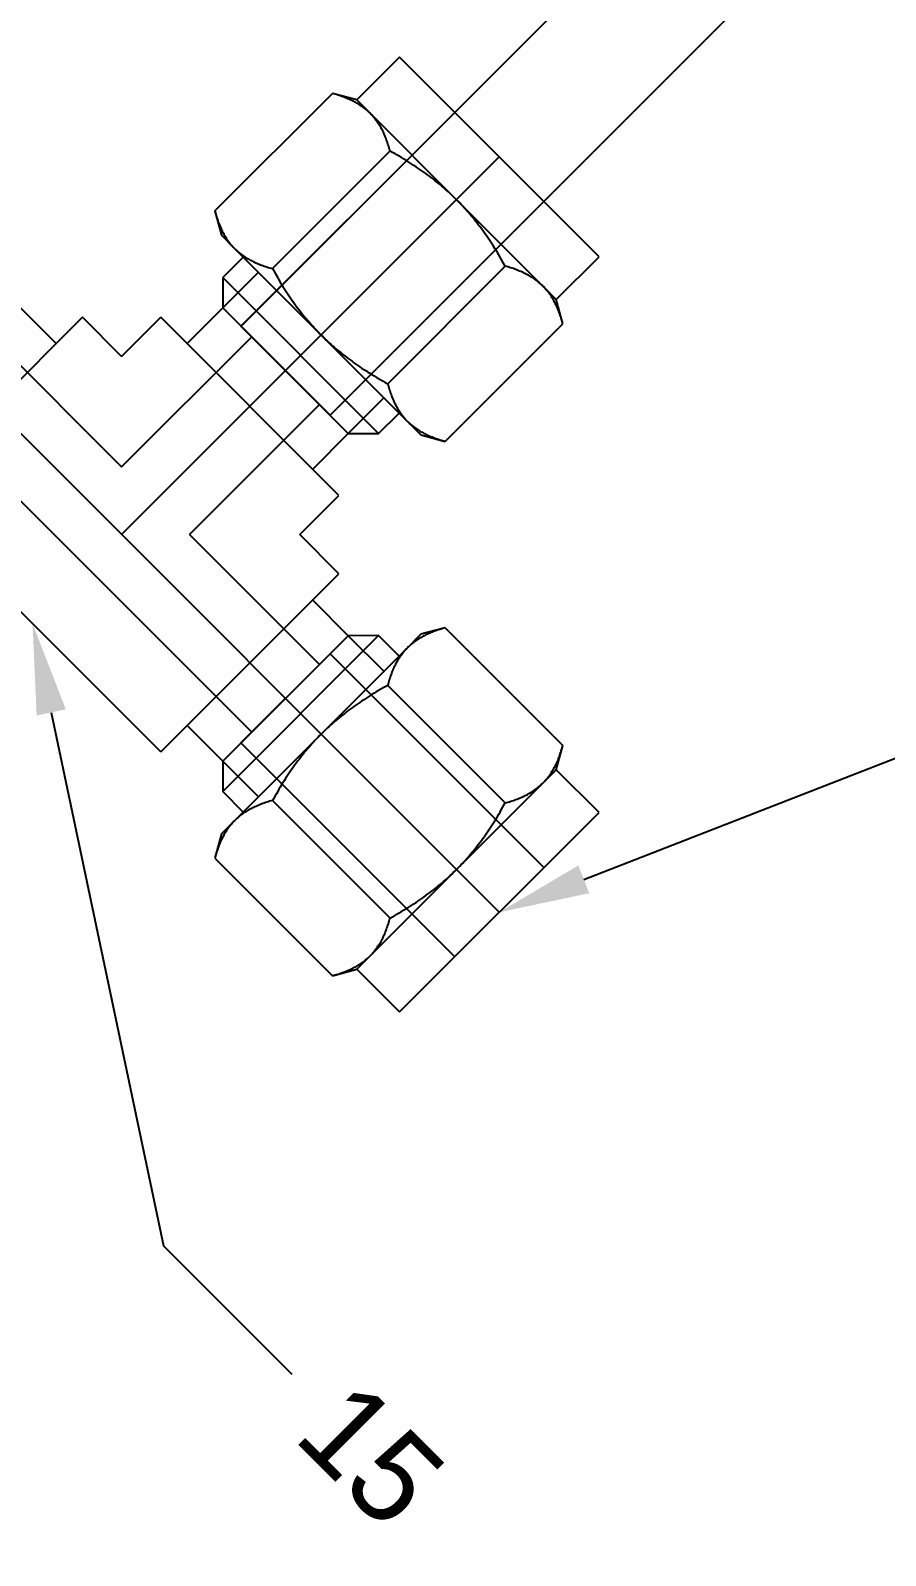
# Model space of a CAD drawing. Header units: inches. Extents: x 5.3 to 31.2, y 3.7 to 34.9.
# Drawn here: x 26.312 to 28.009, y 3.68 to 6.707 of the extents above; entities that cross this region are included whole.
import ezdxf
from ezdxf import colors
from ezdxf.entities.mleader import LeaderData, LeaderLine
from ezdxf.math import Vec2, Vec3

# ---------------------------------------------------------------- set-up
doc = ezdxf.new("R2010")
doc.units = ezdxf.units.IN
doc.header["$MEASUREMENT"] = 0
doc.linetypes.add('CENTER2', pattern=[28.575, 19.05, -3.175, 3.175, -3.175])
doc.linetypes.add('HIDDEN2', pattern=[4.7625, 3.175, -1.5875])
for name, color, linetype in [('.25 tubes', 170, 'Continuous'), ('NOTES', 1, 'Continuous'), ('TRDETAIL2', 7, 'Continuous'), ('TRDETAIL3', 7, 'Continuous'), ('TRMODEL1', 7, 'Continuous'), ('TRMODEL3', 7, 'Continuous')]:
    doc.layers.add(name, color=color, linetype=linetype)

# ---------------------------------------------------------------- blocks, each defined once
blk = doc.blocks.new('SS-400-3')
at = {"layer": 'TRDETAIL2', "color": 6, "linetype": 'HIDDEN2'}
for p, q in [((-1.06, 0.125), (-0.46, 0.125)), ((-0.46, 0.125), (-0.46, -0.125)), ((-0.46, 0.095), (0.46, 0.095)), ((-0.46, -0.095), (-0.095, -0.095)), ((-0.095, -0.46), (-0.095, -0.095)), ((0.095, -0.095), (0.095, -0.46)), ((0.46, -0.095), (0.095, -0.095)), ((-0.46, -0.125), (-1.06, -0.125)), ((-0.125, -1.06), (-0.125, -0.46)), ((-0.125, -0.46), (0.125, -0.46)), ((0.125, -0.46), (0.125, -1.06))]:
    blk.add_line(p, q, dxfattribs=at)
at = {"layer": 'TRDETAIL3', "color": 4, "linetype": 'CENTER2'}
for p, q in [((-1.06, 0), (1.06, 0)), ((0, -1.06), (0, 0))]:
    blk.add_line(p, q, dxfattribs=at)
at = {"layer": 'TRMODEL1', "color": 7, "linetype": 'Continuous'}
for p, q in [((-0.915, 0.3233), (-0.94, 0.28)), ((-0.9253, 0.3035), (-0.9264, 0.3011)), ((-0.9242, 0.3059), (-0.9253, 0.3035)), ((-0.923, 0.3083), (-0.9242, 0.3059)), ((-0.9218, 0.3108), (-0.923, 0.3083)), ((-0.9205, 0.3132), (-0.9218, 0.3108)), ((-0.9192, 0.3157), (-0.9205, 0.3132)), ((-0.9179, 0.3182), (-0.9192, 0.3157)), ((-0.9164, 0.3208), (-0.9179, 0.3182)), ((-0.915, 0.3233), (-0.9164, 0.3208)), ((-0.585, 0.3233), (-0.915, 0.3233)), ((-0.5836, 0.3208), (-0.585, 0.3233)), ((-0.56, 0.28), (-0.585, 0.3233)), ((-0.5821, 0.3182), (-0.5836, 0.3208)), ((-0.5808, 0.3157), (-0.5821, 0.3182)), ((-0.5795, 0.3132), (-0.5808, 0.3157)), ((-0.5782, 0.3108), (-0.5795, 0.3132)), ((-0.577, 0.3083), (-0.5782, 0.3108)), ((-0.5758, 0.3059), (-0.577, 0.3083)), ((-0.5747, 0.3035), (-0.5758, 0.3059)), ((-0.5736, 0.3011), (-0.5747, 0.3035)), ((-1.06, 0.28), (-1.06, -0.28)), ((-0.94, 0.28), (-1.06, 0.28)), ((-0.94, 0.2425), (-0.94, 0.28)), ((-0.9361, 0.2735), (-0.9366, 0.2713)), ((-0.9355, 0.2758), (-0.9361, 0.2735)), ((-0.9349, 0.278), (-0.9355, 0.2758)), ((-0.9342, 0.2803), (-0.9349, 0.278)), ((-0.9335, 0.2826), (-0.9342, 0.2803)), ((-0.9328, 0.2848), (-0.9335, 0.2826)), ((-0.932, 0.2871), (-0.9328, 0.2848)), ((-0.9312, 0.2894), (-0.932, 0.2871)), ((-0.9303, 0.2917), (-0.9312, 0.2894)), ((-0.9294, 0.2941), (-0.9303, 0.2917)), ((-0.9284, 0.2964), (-0.9294, 0.2941)), ((-0.9274, 0.2987), (-0.9284, 0.2964)), ((-0.9264, 0.3011), (-0.9274, 0.2987)), ((-0.5726, 0.2987), (-0.5736, 0.3011)), ((-0.5716, 0.2964), (-0.5726, 0.2987)), ((-0.5706, 0.2941), (-0.5716, 0.2964)), ((-0.5697, 0.2917), (-0.5706, 0.2941)), ((-0.5688, 0.2894), (-0.5697, 0.2917)), ((-0.568, 0.2871), (-0.5688, 0.2894)), ((-0.5672, 0.2848), (-0.568, 0.2871)), ((-0.5665, 0.2826), (-0.5672, 0.2848)), ((-0.5658, 0.2803), (-0.5665, 0.2826)), ((-0.5651, 0.278), (-0.5658, 0.2803)), ((-0.5645, 0.2758), (-0.5651, 0.278)), ((-0.5639, 0.2735), (-0.5645, 0.2758)), ((-0.5634, 0.2713), (-0.5639, 0.2735)), ((-0.56, 0.28), (-0.56, 0.2425)), ((-0.9399, 0.2469), (-0.94, 0.2447)), ((-0.94, 0.2447), (-0.94, 0.2425)), ((-0.94, 0.2425), (-0.94, 0.2403)), ((-0.94, 0), (-0.94, 0.2425)), ((-0.9398, 0.2491), (-0.9399, 0.2469)), ((-0.9397, 0.2514), (-0.9398, 0.2491)), ((-0.9395, 0.2536), (-0.9397, 0.2514)), ((-0.9393, 0.2558), (-0.9395, 0.2536)), ((-0.939, 0.258), (-0.9393, 0.2558)), ((-0.9387, 0.2602), (-0.939, 0.258)), ((-0.9384, 0.2624), (-0.9387, 0.2602)), ((-0.938, 0.2646), (-0.9384, 0.2624)), ((-0.9376, 0.2669), (-0.938, 0.2646)), ((-0.9371, 0.2691), (-0.9376, 0.2669)), ((-0.9366, 0.2713), (-0.9371, 0.2691)), ((-0.5629, 0.2691), (-0.5634, 0.2713)), ((-0.5624, 0.2669), (-0.5629, 0.2691)), ((-0.562, 0.2646), (-0.5624, 0.2669)), ((-0.5616, 0.2624), (-0.562, 0.2646)), ((-0.5613, 0.2602), (-0.5616, 0.2624)), ((-0.561, 0.258), (-0.5613, 0.2602)), ((-0.5607, 0.2558), (-0.561, 0.258)), ((-0.5605, 0.2536), (-0.5607, 0.2558)), ((-0.5603, 0.2514), (-0.5605, 0.2536)), ((-0.5602, 0.2491), (-0.5603, 0.2514)), ((-0.5601, 0.2469), (-0.5602, 0.2491)), ((-0.56, 0.2447), (-0.5601, 0.2469)), ((-0.56, 0.2425), (-0.56, 0.2447)), ((-0.56, 0.2403), (-0.56, 0.2425)), ((-0.56, 0.2425), (-0.56, 0)), ((-0.36, 0.25), (0.36, 0.25)), ((-0.36, 0.25), (-0.36, -0.25)), ((0.36, -0.25), (0.36, 0.25)), ((-0.94, 0.2403), (-0.9399, 0.238)), ((-0.9399, 0.238), (-0.9398, 0.2358)), ((-0.9398, 0.2358), (-0.9397, 0.2336)), ((-0.9397, 0.2336), (-0.9395, 0.2314)), ((-0.9395, 0.2314), (-0.9393, 0.2292)), ((-0.9393, 0.2292), (-0.939, 0.227)), ((-0.939, 0.227), (-0.9387, 0.2248)), ((-0.9387, 0.2248), (-0.9384, 0.2226)), ((-0.9384, 0.2226), (-0.938, 0.2203)), ((-0.938, 0.2203), (-0.9376, 0.2181)), ((-0.9376, 0.2181), (-0.9371, 0.2159)), ((-0.9371, 0.2159), (-0.9366, 0.2137)), ((-0.9366, 0.2137), (-0.9361, 0.2114)), ((-0.5639, 0.2114), (-0.5634, 0.2137)), ((-0.5634, 0.2137), (-0.5629, 0.2159)), ((-0.5629, 0.2159), (-0.5624, 0.2181)), ((-0.5624, 0.2181), (-0.562, 0.2203)), ((-0.562, 0.2203), (-0.5616, 0.2226)), ((-0.5616, 0.2226), (-0.5613, 0.2248)), ((-0.5613, 0.2248), (-0.561, 0.227)), ((-0.561, 0.227), (-0.5607, 0.2292)), ((-0.5607, 0.2292), (-0.5605, 0.2314)), ((-0.5605, 0.2314), (-0.5603, 0.2336)), ((-0.5603, 0.2336), (-0.5602, 0.2358)), ((-0.5602, 0.2358), (-0.5601, 0.238)), ((-0.5601, 0.238), (-0.56, 0.2403)), ((-0.5025, 0.2188), (-0.56, 0.2188)), ((-0.5025, 0.2188), (-0.5025, -0.2188)), ((-0.46, 0.1762), (-0.5025, 0.2188)), ((-0.9361, 0.2114), (-0.9355, 0.2092)), ((-0.9355, 0.2092), (-0.9349, 0.2069)), ((-0.9349, 0.2069), (-0.9342, 0.2047)), ((-0.9342, 0.2047), (-0.9335, 0.2024)), ((-0.9335, 0.2024), (-0.9328, 0.2001)), ((-0.9328, 0.2001), (-0.932, 0.1979)), ((-0.932, 0.1979), (-0.9312, 0.1956)), ((-0.9312, 0.1956), (-0.9303, 0.1932)), ((-0.9303, 0.1932), (-0.9294, 0.1909)), ((-0.9294, 0.1909), (-0.9284, 0.1886)), ((-0.9284, 0.1886), (-0.9274, 0.1862)), ((-0.9274, 0.1862), (-0.9264, 0.1839)), ((-0.9264, 0.1839), (-0.9253, 0.1815)), ((-0.5747, 0.1815), (-0.5736, 0.1839)), ((-0.5736, 0.1839), (-0.5726, 0.1862)), ((-0.5726, 0.1862), (-0.5716, 0.1886)), ((-0.5716, 0.1886), (-0.5706, 0.1909)), ((-0.5706, 0.1909), (-0.5697, 0.1932)), ((-0.5697, 0.1932), (-0.5688, 0.1956)), ((-0.5688, 0.1956), (-0.568, 0.1979)), ((-0.568, 0.1979), (-0.5672, 0.2001)), ((-0.5672, 0.2001), (-0.5665, 0.2024)), ((-0.5665, 0.2024), (-0.5658, 0.2047)), ((-0.5658, 0.2047), (-0.5651, 0.2069)), ((-0.5651, 0.2069), (-0.5645, 0.2092)), ((-0.5645, 0.2092), (-0.5639, 0.2114)), ((-0.9253, 0.1815), (-0.9242, 0.1791)), ((-0.9242, 0.1791), (-0.923, 0.1766)), ((-0.923, 0.1766), (-0.9218, 0.1742)), ((-0.9218, 0.1742), (-0.9205, 0.1717)), ((-0.9205, 0.1717), (-0.9192, 0.1693)), ((-0.9192, 0.1693), (-0.9179, 0.1667)), ((-0.9179, 0.1515), (-0.9192, 0.1465)), ((-0.9179, 0.1667), (-0.9164, 0.1642)), ((-0.9164, 0.1565), (-0.9179, 0.1515)), ((-0.9164, 0.1642), (-0.915, 0.1617)), ((-0.915, 0.1617), (-0.9164, 0.1565)), ((-0.585, 0.1617), (-0.915, 0.1617)), ((-0.585, 0.1617), (-0.5836, 0.1642)), ((-0.5836, 0.1565), (-0.585, 0.1617)), ((-0.5836, 0.1642), (-0.5821, 0.1667)), ((-0.5821, 0.1515), (-0.5836, 0.1565)), ((-0.5821, 0.1667), (-0.5808, 0.1693)), ((-0.5808, 0.1465), (-0.5821, 0.1515)), ((-0.5808, 0.1693), (-0.5795, 0.1717)), ((-0.5795, 0.1717), (-0.5782, 0.1742)), ((-0.5782, 0.1742), (-0.577, 0.1766)), ((-0.577, 0.1766), (-0.5758, 0.1791)), ((-0.5758, 0.1791), (-0.5747, 0.1815)), ((-0.46, 0.1762), (-0.46, -0.1762)), ((-0.36, 0.1762), (-0.46, 0.1762)), ((-0.9253, 0.122), (-0.9264, 0.1173)), ((-0.9242, 0.1268), (-0.9253, 0.122)), ((-0.923, 0.1317), (-0.9242, 0.1268)), ((-0.9218, 0.1366), (-0.923, 0.1317)), ((-0.9205, 0.1415), (-0.9218, 0.1366)), ((-0.9192, 0.1465), (-0.9205, 0.1415)), ((-0.5795, 0.1415), (-0.5808, 0.1465)), ((-0.5782, 0.1366), (-0.5795, 0.1415)), ((-0.577, 0.1317), (-0.5782, 0.1366)), ((-0.5758, 0.1268), (-0.577, 0.1317)), ((-0.5747, 0.122), (-0.5758, 0.1268)), ((-0.5736, 0.1173), (-0.5747, 0.122)), ((-0.9312, 0.0939), (-0.932, 0.0893)), ((-0.9303, 0.0985), (-0.9312, 0.0939)), ((-0.9294, 0.1031), (-0.9303, 0.0985)), ((-0.9284, 0.1078), (-0.9294, 0.1031)), ((-0.9274, 0.1125), (-0.9284, 0.1078)), ((-0.9264, 0.1173), (-0.9274, 0.1125)), ((-0.5726, 0.1125), (-0.5736, 0.1173)), ((-0.5716, 0.1078), (-0.5726, 0.1125)), ((-0.5706, 0.1031), (-0.5716, 0.1078)), ((-0.5697, 0.0985), (-0.5706, 0.1031)), ((-0.5688, 0.0939), (-0.5697, 0.0985)), ((-0.568, 0.0893), (-0.5688, 0.0939)), ((-0.9361, 0.0621), (-0.9366, 0.0576)), ((-0.9355, 0.0666), (-0.9361, 0.0621)), ((-0.9349, 0.0711), (-0.9355, 0.0666)), ((-0.9342, 0.0756), (-0.9349, 0.0711)), ((-0.9335, 0.0801), (-0.9342, 0.0756)), ((-0.9328, 0.0847), (-0.9335, 0.0801)), ((-0.932, 0.0893), (-0.9328, 0.0847)), ((-0.5672, 0.0847), (-0.568, 0.0893)), ((-0.5665, 0.0801), (-0.5672, 0.0847)), ((-0.5658, 0.0756), (-0.5665, 0.0801)), ((-0.5651, 0.0711), (-0.5658, 0.0756)), ((-0.5645, 0.0666), (-0.5651, 0.0711)), ((-0.5639, 0.0621), (-0.5645, 0.0666)), ((-0.5634, 0.0576), (-0.5639, 0.0621)), ((-0.939, 0.031), (-0.9393, 0.0266)), ((-0.9387, 0.0354), (-0.939, 0.031)), ((-0.9384, 0.0399), (-0.9387, 0.0354)), ((-0.938, 0.0443), (-0.9384, 0.0399)), ((-0.9376, 0.0487), (-0.938, 0.0443)), ((-0.9371, 0.0532), (-0.9376, 0.0487)), ((-0.9366, 0.0576), (-0.9371, 0.0532)), ((-0.5629, 0.0532), (-0.5634, 0.0576)), ((-0.5624, 0.0487), (-0.5629, 0.0532)), ((-0.562, 0.0443), (-0.5624, 0.0487)), ((-0.5616, 0.0399), (-0.562, 0.0443)), ((-0.5613, 0.0354), (-0.5616, 0.0399)), ((-0.561, 0.031), (-0.5613, 0.0354)), ((-0.5607, 0.0266), (-0.561, 0.031)), ((-0.9399, 0.0089), (-0.94, 0.0044)), ((-0.94, 0.0044), (-0.94, 0)), ((-0.94, 0), (-0.94, -0.0044)), ((-0.9398, 0.0133), (-0.9399, 0.0089)), ((-0.9397, 0.0177), (-0.9398, 0.0133)), ((-0.9395, 0.0222), (-0.9397, 0.0177)), ((-0.9393, 0.0266), (-0.9395, 0.0222)), ((-0.5605, 0.0222), (-0.5607, 0.0266)), ((-0.5603, 0.0177), (-0.5605, 0.0222)), ((-0.5602, 0.0133), (-0.5603, 0.0177)), ((-0.5601, 0.0089), (-0.5602, 0.0133)), ((-0.56, 0.0044), (-0.5601, 0.0089)), ((-0.56, 0), (-0.56, 0.0044)), ((-0.56, 0), (-0.56, -0.2425)), ((-0.94, -0.2425), (-0.94, 0)), ((-0.94, -0.0044), (-0.9399, -0.0089)), ((-0.9399, -0.0089), (-0.9398, -0.0133)), ((-0.9398, -0.0133), (-0.9397, -0.0177)), ((-0.9397, -0.0177), (-0.9395, -0.0222)), ((-0.9395, -0.0222), (-0.9393, -0.0266)), ((-0.9393, -0.0266), (-0.939, -0.031)), ((-0.561, -0.031), (-0.5607, -0.0266)), ((-0.5607, -0.0266), (-0.5605, -0.0222)), ((-0.5605, -0.0222), (-0.5603, -0.0177)), ((-0.5603, -0.0177), (-0.5602, -0.0133)), ((-0.5602, -0.0133), (-0.5601, -0.0089)), ((-0.5601, -0.0089), (-0.56, -0.0044)), ((-0.56, -0.0044), (-0.56, 0)), ((-0.939, -0.031), (-0.9387, -0.0354)), ((-0.9387, -0.0354), (-0.9384, -0.0399)), ((-0.9384, -0.0399), (-0.938, -0.0443)), ((-0.938, -0.0443), (-0.9376, -0.0487)), ((-0.9376, -0.0487), (-0.9371, -0.0532)), ((-0.9371, -0.0532), (-0.9366, -0.0576)), ((-0.9366, -0.0576), (-0.9361, -0.0621)), ((-0.5639, -0.0621), (-0.5634, -0.0576)), ((-0.5634, -0.0576), (-0.5629, -0.0532)), ((-0.5629, -0.0532), (-0.5624, -0.0487)), ((-0.5624, -0.0487), (-0.562, -0.0443)), ((-0.562, -0.0443), (-0.5616, -0.0399)), ((-0.5616, -0.0399), (-0.5613, -0.0354)), ((-0.5613, -0.0354), (-0.561, -0.031)), ((-0.9361, -0.0621), (-0.9355, -0.0666)), ((-0.9355, -0.0666), (-0.9349, -0.0711)), ((-0.9349, -0.0711), (-0.9342, -0.0756)), ((-0.9342, -0.0756), (-0.9335, -0.0801)), ((-0.9335, -0.0801), (-0.9328, -0.0847)), ((-0.9328, -0.0847), (-0.932, -0.0893)), ((-0.932, -0.0893), (-0.9312, -0.0939)), ((-0.5688, -0.0939), (-0.568, -0.0893)), ((-0.568, -0.0893), (-0.5672, -0.0847)), ((-0.5672, -0.0847), (-0.5665, -0.0801)), ((-0.5665, -0.0801), (-0.5658, -0.0756)), ((-0.5658, -0.0756), (-0.5651, -0.0711)), ((-0.5651, -0.0711), (-0.5645, -0.0666)), ((-0.5645, -0.0666), (-0.5639, -0.0621)), ((-0.9312, -0.0939), (-0.9303, -0.0985)), ((-0.9303, -0.0985), (-0.9294, -0.1031)), ((-0.9294, -0.1031), (-0.9284, -0.1078)), ((-0.9284, -0.1078), (-0.9274, -0.1125)), ((-0.9274, -0.1125), (-0.9264, -0.1173)), ((-0.9264, -0.1173), (-0.9253, -0.122)), ((-0.5747, -0.122), (-0.5736, -0.1173)), ((-0.5736, -0.1173), (-0.5726, -0.1125)), ((-0.5726, -0.1125), (-0.5716, -0.1078)), ((-0.5716, -0.1078), (-0.5706, -0.1031)), ((-0.5706, -0.1031), (-0.5697, -0.0985)), ((-0.5697, -0.0985), (-0.5688, -0.0939)), ((-0.9253, -0.122), (-0.9242, -0.1268)), ((-0.9242, -0.1268), (-0.923, -0.1317)), ((-0.923, -0.1317), (-0.9218, -0.1366)), ((-0.9218, -0.1366), (-0.9205, -0.1415)), ((-0.9205, -0.1415), (-0.9192, -0.1465)), ((-0.9192, -0.1465), (-0.9179, -0.1515)), ((-0.5821, -0.1515), (-0.5808, -0.1465)), ((-0.5808, -0.1465), (-0.5795, -0.1415)), ((-0.5795, -0.1415), (-0.5782, -0.1366)), ((-0.5782, -0.1366), (-0.577, -0.1317)), ((-0.577, -0.1317), (-0.5758, -0.1268)), ((-0.5758, -0.1268), (-0.5747, -0.122)), ((-0.9253, -0.1815), (-0.9264, -0.1839)), ((-0.9242, -0.1791), (-0.9253, -0.1815)), ((-0.923, -0.1766), (-0.9242, -0.1791)), ((-0.9218, -0.1742), (-0.923, -0.1766)), ((-0.9205, -0.1717), (-0.9218, -0.1742)), ((-0.9192, -0.1693), (-0.9205, -0.1717)), ((-0.9179, -0.1667), (-0.9192, -0.1693)), ((-0.9179, -0.1515), (-0.9164, -0.1565)), ((-0.9164, -0.1642), (-0.9179, -0.1667)), ((-0.9164, -0.1565), (-0.915, -0.1617)), ((-0.915, -0.1617), (-0.9164, -0.1642)), ((-0.585, -0.1617), (-0.915, -0.1617)), ((-0.585, -0.1617), (-0.5836, -0.1565)), ((-0.5836, -0.1642), (-0.585, -0.1617)), ((-0.5836, -0.1565), (-0.5821, -0.1515)), ((-0.5821, -0.1667), (-0.5836, -0.1642)), ((-0.5808, -0.1693), (-0.5821, -0.1667)), ((-0.5795, -0.1717), (-0.5808, -0.1693)), ((-0.5782, -0.1742), (-0.5795, -0.1717)), ((-0.577, -0.1766), (-0.5782, -0.1742)), ((-0.5758, -0.1791), (-0.577, -0.1766)), ((-0.5747, -0.1815), (-0.5758, -0.1791)), ((-0.5736, -0.1839), (-0.5747, -0.1815)), ((-0.5025, -0.2188), (-0.46, -0.1762)), ((-0.46, -0.1762), (-0.36, -0.1762)), ((0.36, -0.1762), (0.46, -0.1762)), ((-0.9361, -0.2114), (-0.9366, -0.2137)), ((-0.9355, -0.2092), (-0.9361, -0.2114)), ((-0.9349, -0.2069), (-0.9355, -0.2092)), ((-0.9342, -0.2047), (-0.9349, -0.2069)), ((-0.9335, -0.2024), (-0.9342, -0.2047)), ((-0.9328, -0.2001), (-0.9335, -0.2024)), ((-0.932, -0.1979), (-0.9328, -0.2001)), ((-0.9312, -0.1956), (-0.932, -0.1979)), ((-0.9303, -0.1932), (-0.9312, -0.1956)), ((-0.9294, -0.1909), (-0.9303, -0.1932)), ((-0.9284, -0.1886), (-0.9294, -0.1909)), ((-0.9274, -0.1862), (-0.9284, -0.1886)), ((-0.9264, -0.1839), (-0.9274, -0.1862)), ((-0.5726, -0.1862), (-0.5736, -0.1839)), ((-0.5716, -0.1886), (-0.5726, -0.1862)), ((-0.5706, -0.1909), (-0.5716, -0.1886)), ((-0.5697, -0.1932), (-0.5706, -0.1909)), ((-0.5688, -0.1956), (-0.5697, -0.1932)), ((-0.568, -0.1979), (-0.5688, -0.1956)), ((-0.5672, -0.2001), (-0.568, -0.1979)), ((-0.5665, -0.2024), (-0.5672, -0.2001)), ((-0.5658, -0.2047), (-0.5665, -0.2024)), ((-0.5651, -0.2069), (-0.5658, -0.2047)), ((-0.5645, -0.2092), (-0.5651, -0.2069)), ((-0.5639, -0.2114), (-0.5645, -0.2092)), ((-0.5634, -0.2137), (-0.5639, -0.2114)), ((-0.9399, -0.238), (-0.94, -0.2403)), ((-0.94, -0.2403), (-0.94, -0.2425)), ((-0.9398, -0.2358), (-0.9399, -0.238)), ((-0.9397, -0.2336), (-0.9398, -0.2358)), ((-0.9395, -0.2314), (-0.9397, -0.2336)), ((-0.9393, -0.2292), (-0.9395, -0.2314)), ((-0.939, -0.227), (-0.9393, -0.2292)), ((-0.9387, -0.2248), (-0.939, -0.227)), ((-0.9384, -0.2226), (-0.9387, -0.2248)), ((-0.938, -0.2203), (-0.9384, -0.2226)), ((-0.9376, -0.2181), (-0.938, -0.2203)), ((-0.9371, -0.2159), (-0.9376, -0.2181)), ((-0.9366, -0.2137), (-0.9371, -0.2159)), ((-0.5629, -0.2159), (-0.5634, -0.2137)), ((-0.5624, -0.2181), (-0.5629, -0.2159)), ((-0.562, -0.2203), (-0.5624, -0.2181)), ((-0.5616, -0.2226), (-0.562, -0.2203)), ((-0.5613, -0.2248), (-0.5616, -0.2226)), ((-0.561, -0.227), (-0.5613, -0.2248)), ((-0.5607, -0.2292), (-0.561, -0.227)), ((-0.5605, -0.2314), (-0.5607, -0.2292)), ((-0.5603, -0.2336), (-0.5605, -0.2314)), ((-0.5602, -0.2358), (-0.5603, -0.2336)), ((-0.5601, -0.238), (-0.5602, -0.2358)), ((-0.56, -0.2403), (-0.5601, -0.238)), ((-0.56, -0.2188), (-0.5025, -0.2188)), ((-0.56, -0.2425), (-0.56, -0.2403)), ((-0.94, -0.2425), (-0.94, -0.2447)), ((-0.94, -0.28), (-0.94, -0.2425)), ((-0.94, -0.2447), (-0.9399, -0.2469)), ((-0.9399, -0.2469), (-0.9398, -0.2491)), ((-0.9398, -0.2491), (-0.9397, -0.2514)), ((-0.9397, -0.2514), (-0.9395, -0.2536)), ((-0.9395, -0.2536), (-0.9393, -0.2558)), ((-0.9393, -0.2558), (-0.939, -0.258)), ((-0.939, -0.258), (-0.9387, -0.2602)), ((-0.9387, -0.2602), (-0.9384, -0.2624)), ((-0.9384, -0.2624), (-0.938, -0.2646)), ((-0.938, -0.2646), (-0.9376, -0.2669)), ((-0.9376, -0.2669), (-0.9371, -0.2691)), ((-0.9371, -0.2691), (-0.9366, -0.2713)), ((-0.9366, -0.2713), (-0.9361, -0.2735)), ((-0.5639, -0.2735), (-0.5634, -0.2713)), ((-0.5634, -0.2713), (-0.5629, -0.2691)), ((-0.5629, -0.2691), (-0.5624, -0.2669)), ((-0.5624, -0.2669), (-0.562, -0.2646)), ((-0.562, -0.2646), (-0.5616, -0.2624)), ((-0.5616, -0.2624), (-0.5613, -0.2602)), ((-0.5613, -0.2602), (-0.561, -0.258)), ((-0.561, -0.258), (-0.5607, -0.2558)), ((-0.5607, -0.2558), (-0.5605, -0.2536)), ((-0.5605, -0.2536), (-0.5603, -0.2514)), ((-0.5603, -0.2514), (-0.5602, -0.2491)), ((-0.5602, -0.2491), (-0.5601, -0.2469)), ((-0.5601, -0.2469), (-0.56, -0.2447)), ((-0.56, -0.2447), (-0.56, -0.2425)), ((-0.56, -0.2425), (-0.56, -0.28)), ((-0.36, -0.25), (-0.25, -0.25)), ((-0.25, -0.25), (-0.25, -0.36)), ((0.25, -0.25), (0.25, -0.36)), ((0.25, -0.25), (0.36, -0.25)), ((-1.06, -0.28), (-0.94, -0.28)), ((-0.94, -0.28), (-0.915, -0.3233)), ((-0.9361, -0.2735), (-0.9355, -0.2758)), ((-0.9355, -0.2758), (-0.9349, -0.278)), ((-0.9349, -0.278), (-0.9342, -0.2803)), ((-0.9342, -0.2803), (-0.9335, -0.2826)), ((-0.9335, -0.2826), (-0.9328, -0.2848)), ((-0.9328, -0.2848), (-0.932, -0.2871)), ((-0.932, -0.2871), (-0.9312, -0.2894)), ((-0.9312, -0.2894), (-0.9303, -0.2917)), ((-0.9303, -0.2917), (-0.9294, -0.2941)), ((-0.9294, -0.2941), (-0.9284, -0.2964)), ((-0.9284, -0.2964), (-0.9274, -0.2987)), ((-0.9274, -0.2987), (-0.9264, -0.3011)), ((-0.9264, -0.3011), (-0.9253, -0.3035)), ((-0.585, -0.3233), (-0.56, -0.28)), ((-0.5747, -0.3035), (-0.5736, -0.3011)), ((-0.5736, -0.3011), (-0.5726, -0.2987)), ((-0.5726, -0.2987), (-0.5716, -0.2964)), ((-0.5716, -0.2964), (-0.5706, -0.2941)), ((-0.5706, -0.2941), (-0.5697, -0.2917)), ((-0.5697, -0.2917), (-0.5688, -0.2894)), ((-0.5688, -0.2894), (-0.568, -0.2871)), ((-0.568, -0.2871), (-0.5672, -0.2848)), ((-0.5672, -0.2848), (-0.5665, -0.2826)), ((-0.5665, -0.2826), (-0.5658, -0.2803)), ((-0.5658, -0.2803), (-0.5651, -0.278)), ((-0.5651, -0.278), (-0.5645, -0.2758)), ((-0.5645, -0.2758), (-0.5639, -0.2735)), ((-0.9253, -0.3035), (-0.9242, -0.3059)), ((-0.9242, -0.3059), (-0.923, -0.3083)), ((-0.923, -0.3083), (-0.9218, -0.3108)), ((-0.9218, -0.3108), (-0.9205, -0.3132)), ((-0.9205, -0.3132), (-0.9192, -0.3157)), ((-0.9192, -0.3157), (-0.9179, -0.3182)), ((-0.9179, -0.3182), (-0.9164, -0.3208)), ((-0.9164, -0.3208), (-0.915, -0.3233)), ((-0.585, -0.3233), (-0.915, -0.3233)), ((-0.585, -0.3233), (-0.5836, -0.3208)), ((-0.5836, -0.3208), (-0.5821, -0.3182)), ((-0.5821, -0.3182), (-0.5808, -0.3157)), ((-0.5808, -0.3157), (-0.5795, -0.3132)), ((-0.5795, -0.3132), (-0.5782, -0.3108)), ((-0.5782, -0.3108), (-0.577, -0.3083)), ((-0.577, -0.3083), (-0.5758, -0.3059)), ((-0.5758, -0.3059), (-0.5747, -0.3035)), ((-0.25, -0.36), (0.25, -0.36)), ((-0.1762, -0.36), (-0.1762, -0.46)), ((0.1762, -0.46), (0.1762, -0.36)), ((-0.1762, -0.46), (-0.2188, -0.5025)), ((-0.1762, -0.46), (0.1762, -0.46)), ((0.2188, -0.5025), (0.1762, -0.46)), ((-0.2188, -0.5025), (0.2188, -0.5025)), ((-0.2188, -0.5025), (-0.2188, -0.56)), ((0.2188, -0.56), (0.2188, -0.5025)), ((-0.28, -0.56), (-0.3233, -0.585)), ((-0.3035, -0.5747), (-0.3059, -0.5758)), ((-0.3011, -0.5736), (-0.3035, -0.5747)), ((-0.2987, -0.5726), (-0.3011, -0.5736)), ((-0.2964, -0.5716), (-0.2987, -0.5726)), ((-0.2941, -0.5706), (-0.2964, -0.5716)), ((-0.2917, -0.5697), (-0.2941, -0.5706)), ((-0.2894, -0.5688), (-0.2917, -0.5697)), ((-0.2871, -0.568), (-0.2894, -0.5688)), ((-0.2848, -0.5672), (-0.2871, -0.568)), ((-0.2826, -0.5665), (-0.2848, -0.5672)), ((-0.2803, -0.5658), (-0.2826, -0.5665)), ((-0.278, -0.5651), (-0.2803, -0.5658)), ((-0.28, -0.56), (-0.2425, -0.56)), ((-0.2758, -0.5645), (-0.278, -0.5651)), ((-0.2735, -0.5639), (-0.2758, -0.5645)), ((-0.2713, -0.5634), (-0.2735, -0.5639)), ((-0.2691, -0.5629), (-0.2713, -0.5634)), ((-0.2669, -0.5624), (-0.2691, -0.5629)), ((-0.2646, -0.562), (-0.2669, -0.5624)), ((-0.2624, -0.5616), (-0.2646, -0.562)), ((-0.2602, -0.5613), (-0.2624, -0.5616)), ((-0.258, -0.561), (-0.2602, -0.5613)), ((-0.2558, -0.5607), (-0.258, -0.561)), ((-0.2536, -0.5605), (-0.2558, -0.5607)), ((-0.2514, -0.5603), (-0.2536, -0.5605)), ((-0.2491, -0.5602), (-0.2514, -0.5603)), ((-0.2469, -0.5601), (-0.2491, -0.5602)), ((-0.2447, -0.56), (-0.2469, -0.5601)), ((-0.2425, -0.56), (-0.2447, -0.56)), ((-0.2403, -0.56), (-0.2425, -0.56)), ((-0.2425, -0.56), (0, -0.56)), ((-0.238, -0.5601), (-0.2403, -0.56)), ((-0.2358, -0.5602), (-0.238, -0.5601)), ((-0.2336, -0.5603), (-0.2358, -0.5602)), ((-0.2314, -0.5605), (-0.2336, -0.5603)), ((-0.2292, -0.5607), (-0.2314, -0.5605)), ((-0.227, -0.561), (-0.2292, -0.5607)), ((-0.2248, -0.5613), (-0.227, -0.561)), ((-0.2226, -0.5616), (-0.2248, -0.5613)), ((-0.2203, -0.562), (-0.2226, -0.5616)), ((-0.2181, -0.5624), (-0.2203, -0.562)), ((-0.2159, -0.5629), (-0.2181, -0.5624)), ((-0.2137, -0.5634), (-0.2159, -0.5629)), ((-0.2114, -0.5639), (-0.2137, -0.5634)), ((-0.2092, -0.5645), (-0.2114, -0.5639)), ((-0.2069, -0.5651), (-0.2092, -0.5645)), ((-0.2047, -0.5658), (-0.2069, -0.5651)), ((-0.2024, -0.5665), (-0.2047, -0.5658)), ((-0.2001, -0.5672), (-0.2024, -0.5665)), ((-0.1979, -0.568), (-0.2001, -0.5672)), ((-0.1956, -0.5688), (-0.1979, -0.568)), ((-0.1932, -0.5697), (-0.1956, -0.5688)), ((-0.1909, -0.5706), (-0.1932, -0.5697)), ((-0.1886, -0.5716), (-0.1909, -0.5706)), ((-0.1862, -0.5726), (-0.1886, -0.5716)), ((-0.1839, -0.5736), (-0.1862, -0.5726)), ((-0.1815, -0.5747), (-0.1839, -0.5736)), ((-0.1791, -0.5758), (-0.1815, -0.5747)), ((-0.122, -0.5747), (-0.1268, -0.5758)), ((-0.1173, -0.5736), (-0.122, -0.5747)), ((-0.1125, -0.5726), (-0.1173, -0.5736)), ((-0.1078, -0.5716), (-0.1125, -0.5726)), ((-0.1031, -0.5706), (-0.1078, -0.5716)), ((-0.0985, -0.5697), (-0.1031, -0.5706)), ((-0.0939, -0.5688), (-0.0985, -0.5697)), ((-0.0893, -0.568), (-0.0939, -0.5688)), ((-0.0847, -0.5672), (-0.0893, -0.568)), ((-0.0801, -0.5665), (-0.0847, -0.5672)), ((-0.0756, -0.5658), (-0.0801, -0.5665)), ((-0.0711, -0.5651), (-0.0756, -0.5658)), ((-0.0666, -0.5645), (-0.0711, -0.5651)), ((-0.0621, -0.5639), (-0.0666, -0.5645)), ((-0.0576, -0.5634), (-0.0621, -0.5639)), ((-0.0532, -0.5629), (-0.0576, -0.5634)), ((-0.0487, -0.5624), (-0.0532, -0.5629)), ((-0.0443, -0.562), (-0.0487, -0.5624)), ((-0.0399, -0.5616), (-0.0443, -0.562)), ((-0.0354, -0.5613), (-0.0399, -0.5616)), ((-0.031, -0.561), (-0.0354, -0.5613)), ((-0.0266, -0.5607), (-0.031, -0.561)), ((-0.0222, -0.5605), (-0.0266, -0.5607)), ((-0.0177, -0.5603), (-0.0222, -0.5605)), ((-0.0133, -0.5602), (-0.0177, -0.5603)), ((-0.0089, -0.5601), (-0.0133, -0.5602)), ((-0.0044, -0.56), (-0.0089, -0.5601)), ((0, -0.56), (-0.0044, -0.56)), ((0, -0.56), (0.2425, -0.56)), ((0.0044, -0.56), (0, -0.56)), ((0.0089, -0.5601), (0.0044, -0.56)), ((0.0133, -0.5602), (0.0089, -0.5601)), ((0.0177, -0.5603), (0.0133, -0.5602)), ((0.0222, -0.5605), (0.0177, -0.5603)), ((0.0266, -0.5607), (0.0222, -0.5605)), ((0.031, -0.561), (0.0266, -0.5607)), ((0.0354, -0.5613), (0.031, -0.561)), ((0.0399, -0.5616), (0.0354, -0.5613)), ((0.0443, -0.562), (0.0399, -0.5616)), ((0.0487, -0.5624), (0.0443, -0.562)), ((0.0532, -0.5629), (0.0487, -0.5624)), ((0.0576, -0.5634), (0.0532, -0.5629)), ((0.0621, -0.5639), (0.0576, -0.5634)), ((0.0666, -0.5645), (0.0621, -0.5639)), ((0.0711, -0.5651), (0.0666, -0.5645)), ((0.0756, -0.5658), (0.0711, -0.5651)), ((0.0801, -0.5665), (0.0756, -0.5658)), ((0.0847, -0.5672), (0.0801, -0.5665)), ((0.0893, -0.568), (0.0847, -0.5672)), ((0.0939, -0.5688), (0.0893, -0.568)), ((0.0985, -0.5697), (0.0939, -0.5688)), ((0.1031, -0.5706), (0.0985, -0.5697)), ((0.1078, -0.5716), (0.1031, -0.5706)), ((0.1125, -0.5726), (0.1078, -0.5716)), ((0.1173, -0.5736), (0.1125, -0.5726)), ((0.122, -0.5747), (0.1173, -0.5736)), ((0.1268, -0.5758), (0.122, -0.5747)), ((0.1815, -0.5747), (0.1791, -0.5758)), ((0.1839, -0.5736), (0.1815, -0.5747)), ((0.1862, -0.5726), (0.1839, -0.5736)), ((0.1886, -0.5716), (0.1862, -0.5726)), ((0.1909, -0.5706), (0.1886, -0.5716)), ((0.1932, -0.5697), (0.1909, -0.5706)), ((0.1956, -0.5688), (0.1932, -0.5697)), ((0.1979, -0.568), (0.1956, -0.5688)), ((0.2001, -0.5672), (0.1979, -0.568)), ((0.2024, -0.5665), (0.2001, -0.5672)), ((0.2047, -0.5658), (0.2024, -0.5665)), ((0.2069, -0.5651), (0.2047, -0.5658)), ((0.2092, -0.5645), (0.2069, -0.5651)), ((0.2114, -0.5639), (0.2092, -0.5645)), ((0.2137, -0.5634), (0.2114, -0.5639)), ((0.2159, -0.5629), (0.2137, -0.5634)), ((0.2181, -0.5624), (0.2159, -0.5629)), ((0.2203, -0.562), (0.2181, -0.5624)), ((0.2226, -0.5616), (0.2203, -0.562)), ((0.2248, -0.5613), (0.2226, -0.5616)), ((0.227, -0.561), (0.2248, -0.5613)), ((0.2292, -0.5607), (0.227, -0.561)), ((0.2314, -0.5605), (0.2292, -0.5607)), ((0.2336, -0.5603), (0.2314, -0.5605)), ((0.2358, -0.5602), (0.2336, -0.5603)), ((0.238, -0.5601), (0.2358, -0.5602)), ((0.2403, -0.56), (0.238, -0.5601)), ((0.2425, -0.56), (0.2403, -0.56)), ((0.2447, -0.56), (0.2425, -0.56)), ((0.2425, -0.56), (0.28, -0.56)), ((0.2469, -0.5601), (0.2447, -0.56)), ((0.2491, -0.5602), (0.2469, -0.5601)), ((0.2514, -0.5603), (0.2491, -0.5602)), ((0.2536, -0.5605), (0.2514, -0.5603)), ((0.2558, -0.5607), (0.2536, -0.5605)), ((0.258, -0.561), (0.2558, -0.5607)), ((0.2602, -0.5613), (0.258, -0.561)), ((0.2624, -0.5616), (0.2602, -0.5613)), ((0.2646, -0.562), (0.2624, -0.5616)), ((0.2669, -0.5624), (0.2646, -0.562)), ((0.2691, -0.5629), (0.2669, -0.5624)), ((0.2713, -0.5634), (0.2691, -0.5629)), ((0.2735, -0.5639), (0.2713, -0.5634)), ((0.2758, -0.5645), (0.2735, -0.5639)), ((0.278, -0.5651), (0.2758, -0.5645)), ((0.2803, -0.5658), (0.278, -0.5651)), ((0.3233, -0.585), (0.28, -0.56)), ((0.2826, -0.5665), (0.2803, -0.5658)), ((0.2848, -0.5672), (0.2826, -0.5665)), ((0.2871, -0.568), (0.2848, -0.5672)), ((0.2894, -0.5688), (0.2871, -0.568)), ((0.2917, -0.5697), (0.2894, -0.5688)), ((0.2941, -0.5706), (0.2917, -0.5697)), ((0.2964, -0.5716), (0.2941, -0.5706)), ((0.2987, -0.5726), (0.2964, -0.5716)), ((0.3011, -0.5736), (0.2987, -0.5726)), ((0.3035, -0.5747), (0.3011, -0.5736)), ((0.3059, -0.5758), (0.3035, -0.5747)), ((-0.3208, -0.5836), (-0.3233, -0.585)), ((-0.3233, -0.585), (-0.3233, -0.915)), ((-0.3182, -0.5821), (-0.3208, -0.5836)), ((-0.3157, -0.5808), (-0.3182, -0.5821)), ((-0.3132, -0.5795), (-0.3157, -0.5808)), ((-0.3108, -0.5782), (-0.3132, -0.5795)), ((-0.3083, -0.577), (-0.3108, -0.5782)), ((-0.3059, -0.5758), (-0.3083, -0.577)), ((-0.1766, -0.577), (-0.1791, -0.5758)), ((-0.1742, -0.5782), (-0.1766, -0.577)), ((-0.1717, -0.5795), (-0.1742, -0.5782)), ((-0.1693, -0.5808), (-0.1717, -0.5795)), ((-0.1667, -0.5821), (-0.1693, -0.5808)), ((-0.1642, -0.5836), (-0.1667, -0.5821)), ((-0.1617, -0.585), (-0.1642, -0.5836)), ((-0.1565, -0.5836), (-0.1617, -0.585)), ((-0.1617, -0.585), (-0.1617, -0.915)), ((-0.1515, -0.5821), (-0.1565, -0.5836)), ((-0.1465, -0.5808), (-0.1515, -0.5821)), ((-0.1415, -0.5795), (-0.1465, -0.5808)), ((-0.1366, -0.5782), (-0.1415, -0.5795)), ((-0.1317, -0.577), (-0.1366, -0.5782)), ((-0.1268, -0.5758), (-0.1317, -0.577)), ((0.1317, -0.577), (0.1268, -0.5758)), ((0.1366, -0.5782), (0.1317, -0.577)), ((0.1415, -0.5795), (0.1366, -0.5782)), ((0.1465, -0.5808), (0.1415, -0.5795)), ((0.1515, -0.5821), (0.1465, -0.5808)), ((0.1565, -0.5836), (0.1515, -0.5821)), ((0.1617, -0.585), (0.1565, -0.5836)), ((0.1642, -0.5836), (0.1617, -0.585)), ((0.1617, -0.585), (0.1617, -0.915)), ((0.1667, -0.5821), (0.1642, -0.5836)), ((0.1693, -0.5808), (0.1667, -0.5821)), ((0.1717, -0.5795), (0.1693, -0.5808)), ((0.1742, -0.5782), (0.1717, -0.5795)), ((0.1766, -0.577), (0.1742, -0.5782)), ((0.1791, -0.5758), (0.1766, -0.577)), ((0.3083, -0.577), (0.3059, -0.5758)), ((0.3108, -0.5782), (0.3083, -0.577)), ((0.3132, -0.5795), (0.3108, -0.5782)), ((0.3157, -0.5808), (0.3132, -0.5795)), ((0.3182, -0.5821), (0.3157, -0.5808)), ((0.3208, -0.5836), (0.3182, -0.5821)), ((0.3233, -0.585), (0.3208, -0.5836)), ((0.3233, -0.585), (0.3233, -0.915)), ((-0.3233, -0.915), (-0.3208, -0.9164)), ((-0.3233, -0.915), (-0.28, -0.94)), ((-0.3208, -0.9164), (-0.3182, -0.9179)), ((-0.3182, -0.9179), (-0.3157, -0.9192)), ((-0.3157, -0.9192), (-0.3132, -0.9205)), ((-0.3132, -0.9205), (-0.3108, -0.9218)), ((-0.3108, -0.9218), (-0.3083, -0.923)), ((-0.3083, -0.923), (-0.3059, -0.9242)), ((-0.3059, -0.9242), (-0.3035, -0.9253)), ((-0.3035, -0.9253), (-0.3011, -0.9264)), ((-0.3011, -0.9264), (-0.2987, -0.9274)), ((-0.2987, -0.9274), (-0.2964, -0.9284)), ((-0.2964, -0.9284), (-0.2941, -0.9294)), ((-0.2941, -0.9294), (-0.2917, -0.9303)), ((-0.2917, -0.9303), (-0.2894, -0.9312)), ((-0.2894, -0.9312), (-0.2871, -0.932)), ((-0.2871, -0.932), (-0.2848, -0.9328)), ((-0.2848, -0.9328), (-0.2826, -0.9335)), ((-0.2826, -0.9335), (-0.2803, -0.9342)), ((-0.2803, -0.9342), (-0.278, -0.9349)), ((-0.278, -0.9349), (-0.2758, -0.9355)), ((-0.2758, -0.9355), (-0.2735, -0.9361)), ((-0.2735, -0.9361), (-0.2713, -0.9366)), ((-0.2713, -0.9366), (-0.2691, -0.9371)), ((-0.2691, -0.9371), (-0.2669, -0.9376)), ((-0.2669, -0.9376), (-0.2646, -0.938)), ((-0.2646, -0.938), (-0.2624, -0.9384)), ((-0.2226, -0.9384), (-0.2203, -0.938)), ((-0.2203, -0.938), (-0.2181, -0.9376)), ((-0.2181, -0.9376), (-0.2159, -0.9371)), ((-0.2159, -0.9371), (-0.2137, -0.9366)), ((-0.2137, -0.9366), (-0.2114, -0.9361)), ((-0.2114, -0.9361), (-0.2092, -0.9355)), ((-0.2092, -0.9355), (-0.2069, -0.9349)), ((-0.2069, -0.9349), (-0.2047, -0.9342)), ((-0.2047, -0.9342), (-0.2024, -0.9335)), ((-0.2024, -0.9335), (-0.2001, -0.9328)), ((-0.2001, -0.9328), (-0.1979, -0.932)), ((-0.1979, -0.932), (-0.1956, -0.9312)), ((-0.1956, -0.9312), (-0.1932, -0.9303)), ((-0.1932, -0.9303), (-0.1909, -0.9294)), ((-0.1909, -0.9294), (-0.1886, -0.9284)), ((-0.1886, -0.9284), (-0.1862, -0.9274)), ((-0.1862, -0.9274), (-0.1839, -0.9264)), ((-0.1839, -0.9264), (-0.1815, -0.9253)), ((-0.1815, -0.9253), (-0.1791, -0.9242)), ((-0.1791, -0.9242), (-0.1766, -0.923)), ((-0.1766, -0.923), (-0.1742, -0.9218)), ((-0.1742, -0.9218), (-0.1717, -0.9205)), ((-0.1717, -0.9205), (-0.1693, -0.9192)), ((-0.1693, -0.9192), (-0.1667, -0.9179)), ((-0.1667, -0.9179), (-0.1642, -0.9164)), ((-0.1642, -0.9164), (-0.1617, -0.915)), ((-0.1617, -0.915), (-0.1565, -0.9164)), ((-0.1565, -0.9164), (-0.1515, -0.9179)), ((-0.1515, -0.9179), (-0.1465, -0.9192)), ((-0.1465, -0.9192), (-0.1415, -0.9205)), ((-0.1415, -0.9205), (-0.1366, -0.9218)), ((-0.1366, -0.9218), (-0.1317, -0.923)), ((-0.1317, -0.923), (-0.1268, -0.9242)), ((-0.1268, -0.9242), (-0.122, -0.9253)), ((-0.122, -0.9253), (-0.1173, -0.9264)), ((-0.1173, -0.9264), (-0.1125, -0.9274)), ((-0.1125, -0.9274), (-0.1078, -0.9284)), ((-0.1078, -0.9284), (-0.1031, -0.9294)), ((-0.1031, -0.9294), (-0.0985, -0.9303)), ((-0.0985, -0.9303), (-0.0939, -0.9312)), ((-0.0939, -0.9312), (-0.0893, -0.932)), ((-0.0893, -0.932), (-0.0847, -0.9328)), ((-0.0847, -0.9328), (-0.0801, -0.9335)), ((-0.0801, -0.9335), (-0.0756, -0.9342)), ((-0.0756, -0.9342), (-0.0711, -0.9349)), ((-0.0711, -0.9349), (-0.0666, -0.9355)), ((-0.0666, -0.9355), (-0.0621, -0.9361)), ((-0.0621, -0.9361), (-0.0576, -0.9366)), ((-0.0576, -0.9366), (-0.0532, -0.9371)), ((-0.0532, -0.9371), (-0.0487, -0.9376)), ((-0.0487, -0.9376), (-0.0443, -0.938)), ((-0.0443, -0.938), (-0.0399, -0.9384)), ((0.0399, -0.9384), (0.0443, -0.938)), ((0.0443, -0.938), (0.0487, -0.9376)), ((0.0487, -0.9376), (0.0532, -0.9371)), ((0.0532, -0.9371), (0.0576, -0.9366)), ((0.0576, -0.9366), (0.0621, -0.9361)), ((0.0621, -0.9361), (0.0666, -0.9355)), ((0.0666, -0.9355), (0.0711, -0.9349)), ((0.0711, -0.9349), (0.0756, -0.9342)), ((0.0756, -0.9342), (0.0801, -0.9335)), ((0.0801, -0.9335), (0.0847, -0.9328)), ((0.0847, -0.9328), (0.0893, -0.932)), ((0.0893, -0.932), (0.0939, -0.9312)), ((0.0939, -0.9312), (0.0985, -0.9303)), ((0.0985, -0.9303), (0.1031, -0.9294)), ((0.1031, -0.9294), (0.1078, -0.9284)), ((0.1078, -0.9284), (0.1125, -0.9274)), ((0.1125, -0.9274), (0.1173, -0.9264)), ((0.1173, -0.9264), (0.122, -0.9253)), ((0.122, -0.9253), (0.1268, -0.9242)), ((0.1268, -0.9242), (0.1317, -0.923)), ((0.1317, -0.923), (0.1366, -0.9218)), ((0.1366, -0.9218), (0.1415, -0.9205)), ((0.1415, -0.9205), (0.1465, -0.9192)), ((0.1465, -0.9192), (0.1515, -0.9179)), ((0.1515, -0.9179), (0.1565, -0.9164)), ((0.1565, -0.9164), (0.1617, -0.915)), ((0.1617, -0.915), (0.1642, -0.9164)), ((0.1642, -0.9164), (0.1667, -0.9179)), ((0.1667, -0.9179), (0.1693, -0.9192)), ((0.1693, -0.9192), (0.1717, -0.9205)), ((0.1717, -0.9205), (0.1742, -0.9218)), ((0.1742, -0.9218), (0.1766, -0.923)), ((0.1766, -0.923), (0.1791, -0.9242)), ((0.1791, -0.9242), (0.1815, -0.9253)), ((0.1815, -0.9253), (0.1839, -0.9264)), ((0.1839, -0.9264), (0.1862, -0.9274)), ((0.1862, -0.9274), (0.1886, -0.9284)), ((0.1886, -0.9284), (0.1909, -0.9294)), ((0.1909, -0.9294), (0.1932, -0.9303)), ((0.1932, -0.9303), (0.1956, -0.9312)), ((0.1956, -0.9312), (0.1979, -0.932)), ((0.1979, -0.932), (0.2001, -0.9328)), ((0.2001, -0.9328), (0.2024, -0.9335)), ((0.2024, -0.9335), (0.2047, -0.9342)), ((0.2047, -0.9342), (0.2069, -0.9349)), ((0.2069, -0.9349), (0.2092, -0.9355)), ((0.2092, -0.9355), (0.2114, -0.9361)), ((0.2114, -0.9361), (0.2137, -0.9366)), ((0.2137, -0.9366), (0.2159, -0.9371)), ((0.2159, -0.9371), (0.2181, -0.9376)), ((0.2181, -0.9376), (0.2203, -0.938)), ((0.2203, -0.938), (0.2226, -0.9384)), ((0.2624, -0.9384), (0.2646, -0.938)), ((0.2646, -0.938), (0.2669, -0.9376)), ((0.2669, -0.9376), (0.2691, -0.9371)), ((0.2691, -0.9371), (0.2713, -0.9366)), ((0.2713, -0.9366), (0.2735, -0.9361)), ((0.2735, -0.9361), (0.2758, -0.9355)), ((0.2758, -0.9355), (0.278, -0.9349)), ((0.278, -0.9349), (0.2803, -0.9342)), ((0.28, -0.94), (0.3233, -0.915)), ((0.2803, -0.9342), (0.2826, -0.9335)), ((0.2826, -0.9335), (0.2848, -0.9328)), ((0.2848, -0.9328), (0.2871, -0.932)), ((0.2871, -0.932), (0.2894, -0.9312)), ((0.2894, -0.9312), (0.2917, -0.9303)), ((0.2917, -0.9303), (0.2941, -0.9294)), ((0.2941, -0.9294), (0.2964, -0.9284)), ((0.2964, -0.9284), (0.2987, -0.9274)), ((0.2987, -0.9274), (0.3011, -0.9264)), ((0.3011, -0.9264), (0.3035, -0.9253)), ((0.3035, -0.9253), (0.3059, -0.9242)), ((0.3059, -0.9242), (0.3083, -0.923)), ((0.3083, -0.923), (0.3108, -0.9218)), ((0.3108, -0.9218), (0.3132, -0.9205)), ((0.3132, -0.9205), (0.3157, -0.9192)), ((0.3157, -0.9192), (0.3182, -0.9179)), ((0.3182, -0.9179), (0.3208, -0.9164)), ((0.3208, -0.9164), (0.3233, -0.915)), ((-0.2425, -0.94), (-0.28, -0.94)), ((-0.28, -0.94), (-0.28, -1.06)), ((-0.2624, -0.9384), (-0.2602, -0.9387)), ((-0.2602, -0.9387), (-0.258, -0.939)), ((-0.258, -0.939), (-0.2558, -0.9393)), ((-0.2558, -0.9393), (-0.2536, -0.9395)), ((-0.2536, -0.9395), (-0.2514, -0.9397)), ((-0.2514, -0.9397), (-0.2491, -0.9398)), ((-0.2491, -0.9398), (-0.2469, -0.9399)), ((-0.2469, -0.9399), (-0.2447, -0.94)), ((-0.2447, -0.94), (-0.2425, -0.94)), ((-0.2425, -0.94), (-0.2403, -0.94)), ((0, -0.94), (-0.2425, -0.94)), ((-0.2403, -0.94), (-0.238, -0.9399)), ((-0.238, -0.9399), (-0.2358, -0.9398)), ((-0.2358, -0.9398), (-0.2336, -0.9397)), ((-0.2336, -0.9397), (-0.2314, -0.9395)), ((-0.2314, -0.9395), (-0.2292, -0.9393)), ((-0.2292, -0.9393), (-0.227, -0.939)), ((-0.227, -0.939), (-0.2248, -0.9387)), ((-0.2248, -0.9387), (-0.2226, -0.9384)), ((-0.0399, -0.9384), (-0.0354, -0.9387)), ((-0.0354, -0.9387), (-0.031, -0.939)), ((-0.031, -0.939), (-0.0266, -0.9393)), ((-0.0266, -0.9393), (-0.0222, -0.9395)), ((-0.0222, -0.9395), (-0.0177, -0.9397)), ((-0.0177, -0.9397), (-0.0133, -0.9398)), ((-0.0133, -0.9398), (-0.0089, -0.9399)), ((-0.0089, -0.9399), (-0.0044, -0.94)), ((-0.0044, -0.94), (0, -0.94)), ((0, -0.94), (0.0044, -0.94)), ((0.2425, -0.94), (0, -0.94)), ((0.0044, -0.94), (0.0089, -0.9399)), ((0.0089, -0.9399), (0.0133, -0.9398)), ((0.0133, -0.9398), (0.0177, -0.9397)), ((0.0177, -0.9397), (0.0222, -0.9395)), ((0.0222, -0.9395), (0.0266, -0.9393)), ((0.0266, -0.9393), (0.031, -0.939)), ((0.031, -0.939), (0.0354, -0.9387)), ((0.0354, -0.9387), (0.0399, -0.9384)), ((0.2226, -0.9384), (0.2248, -0.9387)), ((0.2248, -0.9387), (0.227, -0.939)), ((0.227, -0.939), (0.2292, -0.9393)), ((0.2292, -0.9393), (0.2314, -0.9395)), ((0.2314, -0.9395), (0.2336, -0.9397)), ((0.2336, -0.9397), (0.2358, -0.9398)), ((0.2358, -0.9398), (0.238, -0.9399)), ((0.238, -0.9399), (0.2403, -0.94)), ((0.2403, -0.94), (0.2425, -0.94)), ((0.2425, -0.94), (0.2447, -0.94)), ((0.28, -0.94), (0.2425, -0.94)), ((0.2447, -0.94), (0.2469, -0.9399)), ((0.2469, -0.9399), (0.2491, -0.9398)), ((0.2491, -0.9398), (0.2514, -0.9397)), ((0.2514, -0.9397), (0.2536, -0.9395)), ((0.2536, -0.9395), (0.2558, -0.9393)), ((0.2558, -0.9393), (0.258, -0.939)), ((0.258, -0.939), (0.2602, -0.9387)), ((0.2602, -0.9387), (0.2624, -0.9384)), ((0.28, -1.06), (0.28, -0.94)), ((-0.28, -1.06), (0.28, -1.06))]:
    blk.add_line(p, q, dxfattribs=at)
at = {"layer": 'TRMODEL3', "color": 1, "linetype": 'Continuous'}
for p, q in [((-0.56, 0.1762), (-0.46, 0.1762)), ((-0.46, -0.1762), (-0.56, -0.1762)), ((-0.1762, -0.56), (-0.1762, -0.46)), ((0.1762, -0.46), (0.1762, -0.56))]:
    blk.add_line(p, q, dxfattribs=at)

msp = doc.modelspace()

# ---------------------------------------------------------------- linework, layer by layer
at = {"layer": '.25 tubes'}
msp.add_lwpolyline([(27.7121, 6.7486), (26.9065, 5.943), (26.7297, 6.1198), (27.5353, 6.9254, 0.414214), (27.5353, 7.7209), (26.719, 8.5372), (26.8958, 8.714), (27.7121, 7.8977, -0.414214)], format="xyb", close=True, dxfattribs=at)

# ---------------------------------------------------------------- block references
at = {"rotation": 135}
msp.add_blockref('SS-400-3', (26.4928, 5.7062), dxfattribs=at)

# ---------------------------------------------------------------- leaders
at = {"layer": 'NOTES'}
ml = msp.add_multileader_mtext('Standard', dxfattribs=at)
ml.set_content('Source Gas\\PInlet', color=256)
ml.set_leader_properties()
ml.build(insert=Vec2(0, 0))
ml.multileader.update_dxf_attribs({"has_text_frame": 1, "text_right_attachment_type": 6, "dogleg_length": 0.36, "arrow_head_size": 0.18})
ctx = ml.context
ctx.base_point, ctx.char_height, ctx.arrow_head_size, ctx.landing_gap_size, ctx.plane_origin, ctx.plane_x_axis, ctx.plane_y_axis = Vec3(29.4814, 5.4739), 0.18, 0.18, 0.09, Vec3(27.2423, 4.9566), Vec3(0.707107, -0.707107), Vec3(0.707107, 0.707107)
ctx.right_attachment = 6
notes = []
notes.append((ctx, [(0, (1, 1, 0), (29.2269, 5.7284), (0.707107, -0.707107), 0.36, [(0, [(27.2423, 4.9566)], 0, [])])]))
ctx.mtext.insert, ctx.mtext.text_direction, ctx.mtext.rotation, ctx.mtext.flow_direction = Vec3(29.6087, 5.4739), Vec3(0.707107, -0.707107), 5.497787, 5
ml = msp.add_multileader_mtext('Standard', dxfattribs=at)
ml.set_content('15', color=256)
ml.set_leader_properties()
ml.build(insert=Vec2(0, 0))
ml.multileader.update_dxf_attribs({"has_text_frame": 1, "text_right_attachment_type": 6, "dogleg_length": 0.36, "arrow_head_size": 0.18})
ctx = ml.context
ctx.base_point, ctx.char_height, ctx.arrow_head_size, ctx.landing_gap_size, ctx.plane_origin, ctx.plane_x_axis, ctx.plane_y_axis = Vec3(26.8303, 4.0396), 0.18, 0.18, 0.09, Vec3(26.316, 5.5294), Vec3(0.707107, -0.707107), Vec3(0.707107, 0.707107)
ctx.right_attachment = 6
notes.append((ctx, [(0, (1, 1, 0), (26.5757, 4.2942), (0.707107, -0.707107), 0.36, [(0, [(26.316, 5.5294)], 0, [])])]))
ctx.mtext.insert, ctx.mtext.text_direction, ctx.mtext.rotation, ctx.mtext.flow_direction = Vec3(26.9576, 4.0396), Vec3(0.707107, -0.707107), 5.497787, 5
for ctx, leaders in notes:
    for number, flags, end, landing, length, lines in leaders:
        leader = LeaderData()
        leader.index, (leader.has_last_leader_line, leader.has_dogleg_vector, leader.attachment_direction) = number, flags
        leader.last_leader_point, leader.dogleg_vector, leader.dogleg_length = Vec3(end), Vec3(landing), length
        for number, points, colour, breaks in lines:
            line = LeaderLine()
            line.index, line.vertices, line.color, line.breaks = number, Vec3.list(points), colors.encode_raw_color(colour), breaks
            leader.lines.append(line)
        ctx.leaders.append(leader)

doc.saveas('drawing.dxf')
